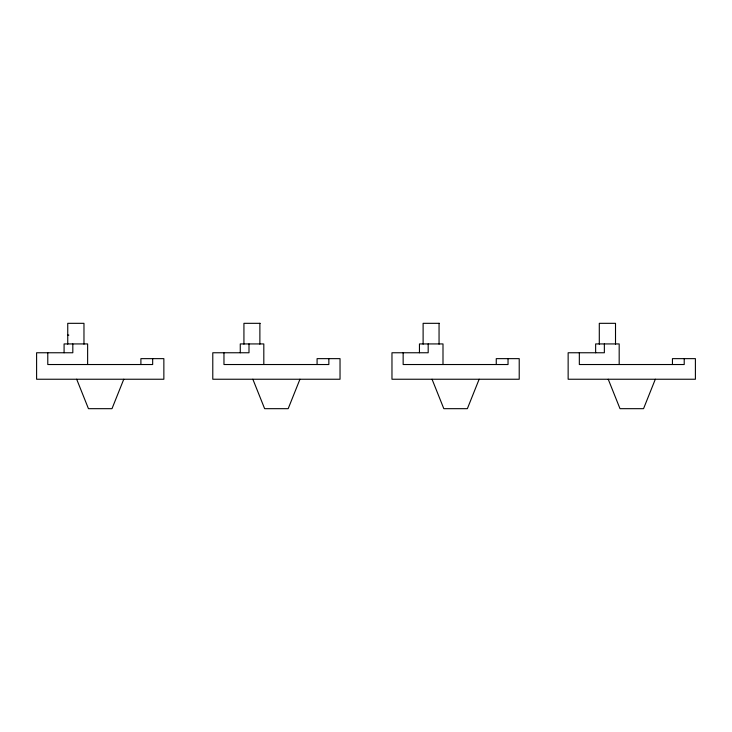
<?xml version="1.0" encoding="UTF-8"?>
<svg xmlns="http://www.w3.org/2000/svg" width="732" height="732" viewBox="0 0 732 732"><rect width="100%" height="100%" fill="white"/><g stroke="black" fill="none" stroke-linecap="round" stroke-linejoin="round"><path stroke-width="1.1" d="M123.772 379.24L111.996 408.676L88.453 408.676L76.686 379.24M299.955 379.24L288.179 408.676L264.636 408.676L252.86 379.24M479.14 379.24L467.364 408.676L443.821 408.676L432.045 379.24M655.314 379.24L643.547 408.676L620.004 408.676L608.228 379.24M260.153 323.324L243.93 323.324L243.93 344.15M439.337 323.324L423.114 323.324L423.114 344.15M67.747 335.1L68.835 335.1M684.219 358.643L684.219 364.527L579.332 364.527L579.332 352.76M672.443 364.527L672.443 358.643L695.4 358.643L695.4 379.24L568.142 379.24L568.142 352.76L604.358 352.76L604.358 343.93M619.181 364.527L619.181 343.93L595.638 343.93L595.638 352.76M615.511 344.15L615.511 323.324L599.298 323.324L599.298 344.15M508.035 358.643L508.035 364.527L403.149 364.527L403.149 352.76M496.259 364.527L496.259 358.643L519.217 358.643L519.217 379.24L391.968 379.24L391.968 352.76L428.183 352.76L428.183 343.93M442.997 364.527L442.997 343.93L419.454 343.93L419.454 352.76M439.054 323.324L439.054 344.15M328.851 358.643L328.851 364.527L223.965 364.527L223.965 352.76M317.084 364.527L317.084 358.643L340.032 358.643L340.032 379.24L212.783 379.24L212.783 352.76L248.999 352.76L248.999 343.93M263.813 364.527L263.813 343.93L240.27 343.93L240.27 352.76M259.878 323.324L259.878 344.15M152.668 358.643L152.668 364.527L47.781 364.527L47.781 352.76M140.901 364.527L140.901 358.643L163.858 358.643L163.858 379.24L36.6 379.24L36.6 352.76L72.816 352.76L72.816 343.93M87.63 364.527L87.63 343.93L64.087 343.93L64.087 352.76M83.97 344.15L83.97 323.324L67.747 323.324L67.747 344.15"/></g></svg>
